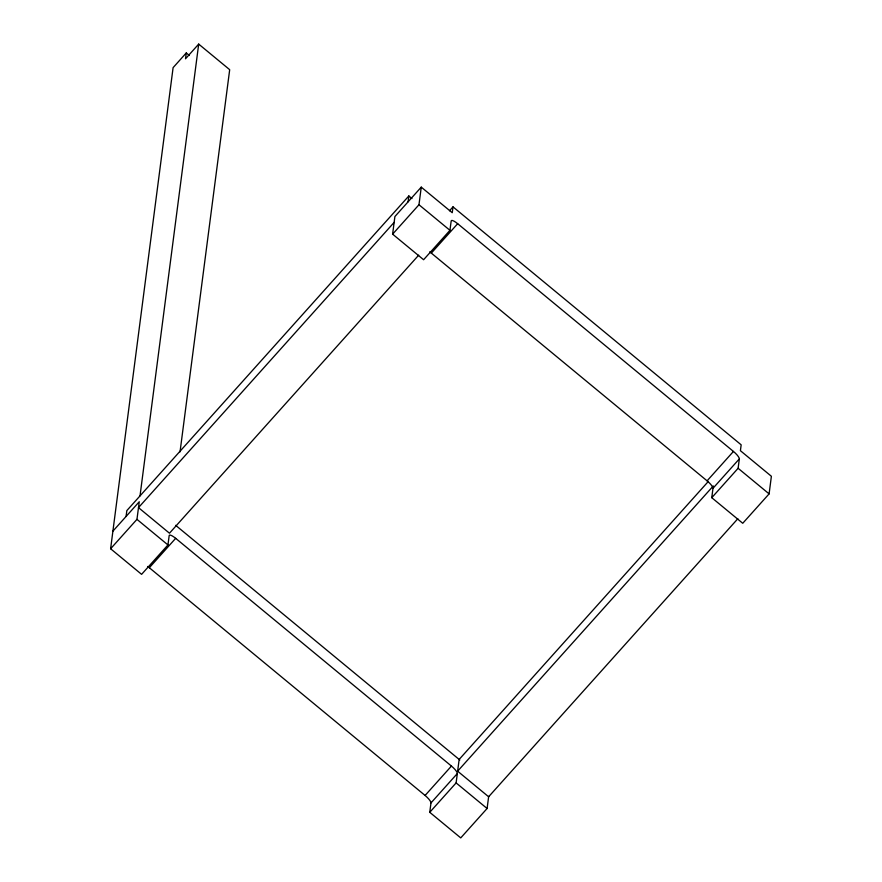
<?xml version="1.0" encoding="UTF-8"?>
<svg xmlns="http://www.w3.org/2000/svg" width="882" height="882" viewBox="0 0 882 882"><rect width="100%" height="100%" fill="white"/><g stroke="black" fill="none" stroke-linecap="round" stroke-linejoin="round"><path stroke-width="1.32" d="M488.683 796.314L487.096 808.496L460.746 837.9L429.755 812.311L456.115 782.907L457.339 773.525A8.136 1.973 41.9 0 0 451.441 766.061L175.672 538.329A8.136 1.973 41.9 0 0 169.179 535.561L167.955 544.944L141.594 574.347L110.614 548.758L173.104 67.638L186.278 52.931L189.376 55.489M126.082 516.455L126.843 510.59L408.84 195.969L411.938 198.527M186.278 52.931L185.518 58.796L198.693 44.1L229.684 69.689L180.038 451.871M110.614 548.758L136.964 519.355L139.257 501.759L112.896 531.162M140.018 495.893L198.693 44.1M392.611 234.149L394.904 216.542L421.254 187.138L452.245 212.727L453.006 206.862L741.167 444.826L740.406 450.691L771.386 476.28L769.104 493.876L742.743 523.28L711.763 497.691L712.976 488.308L739.337 458.905A8.136 1.973 41.9 0 0 733.438 451.441L457.681 223.708A8.136 1.973 41.9 0 0 451.176 220.941L449.952 230.323L423.603 259.727L392.611 234.149L418.972 204.745L421.254 187.138M408.079 201.846L408.84 195.969M429.755 812.311L430.978 802.929L457.339 773.525M737.837 518.726L488.628 796.766L457.637 771.177L459.158 759.435L708.367 481.407M711.763 497.691L738.113 468.287L739.337 458.905M394.133 222.407L138.496 507.624L169.476 533.213L418.685 255.174M449.489 210.776L453.006 206.862M147.702 566.487A8.136 1.973 41.9 0 1 149.323 567.732L175.672 538.329M429.71 251.866A8.136 1.973 41.9 0 1 431.32 253.112L457.681 223.708M430.978 802.929A8.136 1.973 41.9 0 0 425.091 795.465L451.441 766.061M712.976 488.308A8.136 1.973 41.9 0 0 707.088 480.844L733.438 451.441M457.637 771.177L713.284 485.96M418.972 204.745L449.952 230.323M738.113 468.287L769.104 493.876M431.32 253.112L707.088 480.844M175.65 525.319L459.809 759.975M136.964 519.355L167.955 544.944M456.115 782.907L487.096 808.496M149.323 567.732L425.091 795.465"/></g></svg>
